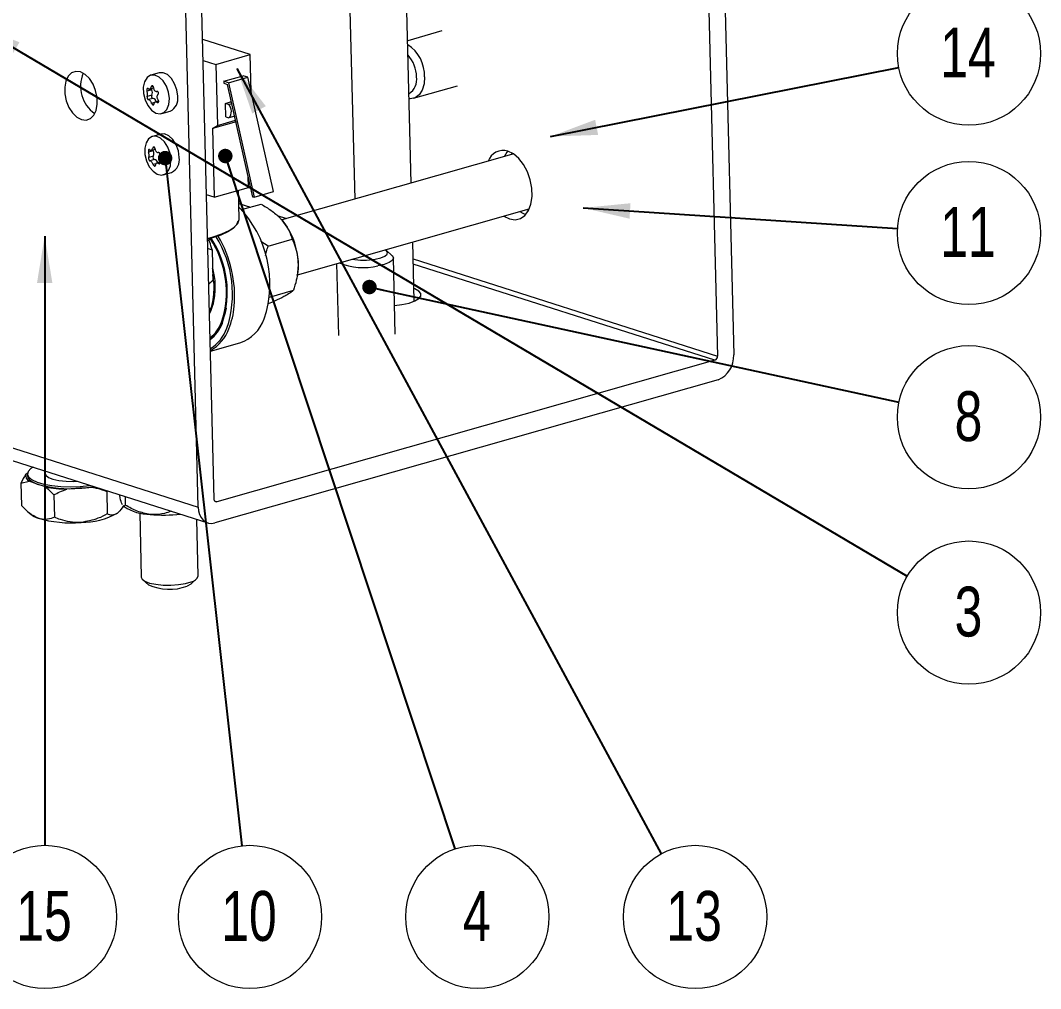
# Model space of a CAD drawing. Header units: millimetres. Extents: x 15 to 415, y 5 to 292.
# Drawn here: x 124.9 to 196.5, y 91.7 to 159.7 of the extents above; entities that cross this region are included whole.
import ezdxf

# ---------------------------------------------------------------- set-up
doc = ezdxf.new("R2010")
doc.units = ezdxf.units.MM
doc.styles.add('SLDTEXTSTYLE0', font='TXT', dxfattribs={"width": 0.75})
doc.dimstyles.new('SLDDIMSTYLE0', dxfattribs={"dimtxt": 0.18, "dimasz": 1.016, "dimexe": 0, "dimexo": 0.0625, "dimgap": 0, "dimtad": 0, "dimtih": 1, "dimtoh": 1, "dimdec": 0, "dimrnd": 1e-09, "dimzin": 0, "dimdsep": 46, "dimtxsty": 'Standard', "dimblk1": 'DOT', "dimblk2": 'DOT', "dimsah": 1, "dimcen": 0.09, "dimadec": 0, "dimazin": 0, "dimtfac": 1.016, "dimtdec": 0, "dimtofl": 0, "dimtmove": 0, "dimatfit": 3, "dimldrblk": 'DOT', "dimfxl": 1, "dimfrac": 2, "dimtolj": 1, "dimtzin": 0, "dimarcsym": 0})
doc.dimstyles.new('SLDDIMSTYLE1', dxfattribs={"dimtxt": 0.18, "dimasz": 3.302, "dimexe": 0, "dimexo": 0.0625, "dimgap": 0, "dimtad": 0, "dimtih": 1, "dimtoh": 1, "dimdec": 0, "dimrnd": 1e-09, "dimzin": 0, "dimdsep": 46, "dimtxsty": 'Standard', "dimsah": 1, "dimcen": 0.09, "dimadec": 0, "dimazin": 0, "dimtfac": 3.302, "dimtdec": 0, "dimtofl": 0, "dimtmove": 0, "dimatfit": 3, "dimfxl": 1, "dimfrac": 2, "dimtolj": 1, "dimtzin": 0, "dimarcsym": 0})

# ---------------------------------------------------------------- blocks, each defined once
blk = doc.blocks.new('SW_NOTE_7')
at = {"color": 0, "linetype": 'Continuous', "lineweight": 0}
blk.add_circle((4.916, -1.067), 5.031, dxfattribs=at)
at = {"color": 0, "linetype": 'Continuous', "lineweight": 0, "insert": (4.881, 0.757), "char_height": 3.5, "attachment_point": 2, "style": 'SLDTEXTSTYLE0'}
blk.add_mtext('8', dxfattribs=at)
blk = doc.blocks.new('_DOT')
at = {"color": 0, "linetype": 'ByBlock', "lineweight": -2}
blk.add_line((-0.5, 0), (-1, 0), dxfattribs=at)
at = {"color": 0, "linetype": 'ByBlock', "const_width": 0.5}
blk.add_lwpolyline([(-0.25, 0, 1), (0.25, 0, 1)], format="xyb", close=True, dxfattribs=at)
blk = doc.blocks.new('SW_NOTE_8')
at = {"color": 0, "linetype": 'Continuous', "lineweight": 0}
blk.add_circle((1.582, -4.775), 5.031, dxfattribs=at)
at = {"color": 0, "linetype": 'Continuous', "lineweight": 0, "insert": (1.547, -2.952), "char_height": 3.5, "attachment_point": 2, "style": 'SLDTEXTSTYLE0'}
blk.add_mtext('4', dxfattribs=at)
blk = doc.blocks.new('SW_NOTE_9')
at = {"color": 0, "linetype": 'Continuous', "lineweight": 0}
blk.add_circle((0.559, -4.999), 5.031, dxfattribs=at)
at = {"color": 0, "linetype": 'Continuous', "lineweight": 0, "insert": (0.489, -3.176), "char_height": 3.5, "attachment_point": 2, "style": 'SLDTEXTSTYLE0'}
blk.add_mtext('10', dxfattribs=at)
blk = doc.blocks.new('SW_NOTE_13')
at = {"color": 0, "linetype": 'Continuous', "lineweight": 0}
blk.add_circle((4.33, -2.56), 5.031, dxfattribs=at)
at = {"color": 0, "linetype": 'Continuous', "lineweight": 0, "insert": (4.295, -0.736), "char_height": 3.5, "attachment_point": 2, "style": 'SLDTEXTSTYLE0'}
blk.add_mtext('3', dxfattribs=at)
blk = doc.blocks.new('SW_NOTE_14')
at = {"color": 0, "linetype": 'Continuous', "lineweight": 0}
blk.add_circle((4.935, 0.977), 5.031, dxfattribs=at)
at = {"color": 0, "linetype": 'Continuous', "lineweight": 0, "insert": (4.864, 2.801), "char_height": 3.5, "attachment_point": 2, "style": 'SLDTEXTSTYLE0'}
blk.add_mtext('14', dxfattribs=at)
blk = doc.blocks.new('SW_NOTE_15')
at = {"color": 0, "linetype": 'Continuous', "lineweight": 0}
blk.add_circle((5.02, -0.327), 5.031, dxfattribs=at)
at = {"color": 0, "linetype": 'Continuous', "lineweight": 0, "insert": (4.949, 1.497), "char_height": 3.5, "attachment_point": 2, "style": 'SLDTEXTSTYLE0'}
blk.add_mtext('11', dxfattribs=at)
blk = doc.blocks.new('SW_NOTE_16')
at = {"color": 0, "linetype": 'Continuous', "lineweight": 0}
blk.add_circle((2.392, -4.426), 5.031, dxfattribs=at)
at = {"color": 0, "linetype": 'Continuous', "lineweight": 0, "insert": (2.321, -2.602), "char_height": 3.5, "attachment_point": 2, "style": 'SLDTEXTSTYLE0'}
blk.add_mtext('13', dxfattribs=at)
blk = doc.blocks.new('SW_NOTE_17')
at = {"color": 0, "linetype": 'Continuous', "lineweight": 0}
blk.add_circle((0.002, -5.031), 5.031, dxfattribs=at)
at = {"color": 0, "linetype": 'Continuous', "lineweight": 0, "insert": (-0.068, -3.207), "char_height": 3.5, "attachment_point": 2, "style": 'SLDTEXTSTYLE0'}
blk.add_mtext('15', dxfattribs=at)

msp = doc.modelspace()

# ---------------------------------------------------------------- linework, layer by layer
at = {"color": 7, "linetype": 'Continuous', "lineweight": 15}
for p, q in [((173.863, 181.014), (174.98, 136.174)), ((172.74, 180.455), (173.845, 136.091)), ((137.363, 125.483), (136.246, 170.324)), ((138.486, 126.042), (137.381, 170.406)), ((147.976, 162.423), (148.358, 147.107)), ((152.331, 148.236), (151.975, 162.522)), ((154.49, 158.919), (152.082, 158.234)), ((141.014, 157.259), (137.682, 158.322)), ((138.607, 156.575), (141.014, 157.259)), ((141.079, 154.675), (141.014, 157.259)), ((137.718, 156.858), (138.607, 156.575)), ((138.607, 156.575), (138.714, 152.282)), ((134.622, 155.976), (134.042, 155.811)), ((139.167, 155.389), (140.521, 155.774)), ((139.503, 155.282), (140.857, 155.667)), ((140.857, 155.667), (140.521, 155.774)), ((142.65, 147.642), (140.857, 155.667)), ((134.092, 154.792), (133.77, 154.701)), ((133.944, 154.842), (134.228, 154.923)), ((139.167, 155.389), (139.171, 155.246)), ((139.503, 155.282), (139.167, 155.389)), ((139.171, 155.246), (139.434, 155.162)), ((141.203, 147.245), (139.434, 155.162)), ((139.503, 155.282), (141.296, 147.257)), ((152.499, 154.194), (155.583, 155.071)), ((134.101, 154.415), (133.78, 154.324)), ((134.186, 154.189), (133.864, 154.098)), ((134.588, 153.997), (134.337, 153.926)), ((139.281, 153.836), (139.703, 153.956)), ((139.305, 152.882), (139.281, 153.836)), ((139.5, 153.766), (139.281, 153.836)), ((139.5, 153.766), (139.731, 153.832)), ((134.807, 153.118), (135.387, 153.283)), ((138.714, 152.282), (139.996, 152.646)), ((139.305, 152.882), (139.524, 152.812)), ((139.933, 152.929), (139.524, 152.812)), ((140.021, 152.535), (138.36, 152.063)), ((138.36, 152.063), (138.714, 152.282)), ((138.36, 152.063), (138.48, 147.245)), ((134.729, 151.683), (134.148, 151.518)), ((134.199, 150.499), (133.877, 150.407)), ((134.051, 150.549), (134.335, 150.629)), ((134.208, 150.122), (133.887, 150.03)), ((134.293, 149.896), (133.971, 149.804)), ((159.529, 150.282), (143.238, 145.652)), ((159.473, 150.319), (159.375, 150.238)), ((134.695, 149.704), (134.444, 149.632)), ((134.914, 148.825), (135.494, 148.989)), ((140.888, 147.929), (140.867, 148.747)), ((138.48, 147.245), (140.888, 147.929)), ((140.245, 145.736), (140.195, 147.732)), ((141.296, 147.257), (142.65, 147.642)), ((138.48, 147.245), (137.954, 147.413)), ((141.296, 147.257), (141.203, 147.245)), ((140.397, 146.371), (141.782, 146.765)), ((144.332, 141.805), (160.623, 146.435)), ((160.468, 146.391), (160.595, 146.374)), ((140.242, 145.67), (140.245, 145.736)), ((142.278, 143.813), (141.763, 144.142)), ((142.278, 143.813), (143.966, 144.293)), ((152.537, 139.942), (152.433, 144.107)), ((138.342, 143.551), (138.395, 141.409)), ((150.972, 143.161), (150.583, 143.496)), ((151.21, 137.634), (151.077, 142.977)), ((147.085, 142.587), (147.211, 137.534)), ((138.11, 141.137), (138.413, 141.426)), ((144.326, 141.771), (144.339, 141.844)), ((142.379, 140.236), (144.056, 140.712)), ((138.227, 136.431), (140.293, 137.018)), ((101.31, 136.083), (138.036, 124.374)), ((173.663, 135.799), (138.68, 125.857)), ((173.887, 134.422), (138.528, 124.373)), ((125.256, 127.789), (125.375, 127.879)), ((125.368, 127.807), (125.371, 127.68)), ((126.613, 128.016), (126.617, 127.838)), ((124.914, 127.167), (125.483, 127.313)), ((124.914, 127.167), (124.953, 125.598)), ((126.061, 127.105), (125.483, 127.313)), ((126.638, 126.898), (126.061, 127.105)), ((130.002, 126.87), (129.074, 126.81)), ((130.002, 126.87), (130.137, 126.893)), ((127.225, 126.337), (127.264, 124.768)), ((129.074, 126.81), (128.146, 126.75)), ((130.94, 126.577), (130.979, 125.009)), ((132.23, 126.225), (132.245, 125.629)), ((132.045, 125.639), (132.015, 125.7)), ((132.084, 125.582), (132.159, 125.518)), ((125.405, 125.148), (125.602, 124.979)), ((133.257, 125.083), (133.37, 120.553)), ((137.368, 120.653), (137.269, 124.619)), ((136.901, 120.11), (137.272, 120.463)), ((133.475, 120.369), (133.863, 120.034))]:
    msp.add_line(p, q, dxfattribs=at)
at = {"color": 8, "linetype": 'Continuous', "lineweight": 15}
for p, q in [((134.199, 155.03), (134.066, 154.992)), ((134.286, 153.892), (134.094, 153.837)), ((134.584, 153.934), (134.475, 153.903)), ((134.306, 150.737), (134.173, 150.699)), ((134.393, 149.598), (134.201, 149.544)), ((134.691, 149.641), (134.582, 149.61)), ((140.218, 146.812), (141.033, 146.552)), ((142.917, 145.952), (143.565, 145.745)), ((152.463, 142.908), (173.845, 136.091)), ((173.663, 135.799), (152.472, 142.555)), ((102.792, 136.504), (137.363, 125.483)), ((138.531, 125.904), (138.68, 125.857))]:
    msp.add_line(p, q, dxfattribs=at)
at = {"color": 7, "linetype": 'Continuous', "lineweight": 15, "flags": 128}
for points in [[(129.091, 156.041), (128.768, 156.077), (128.475, 155.975), (128.235, 155.743), (128.067, 155.399), (127.986, 154.973), (127.998, 154.498), (128.102, 154.012), (128.289, 153.556), (128.545, 153.166), (128.848, 152.873), (129.174, 152.702), (129.497, 152.666), (129.791, 152.769), (130.031, 153.001), (130.198, 153.344), (130.279, 153.771), (130.267, 154.246), (130.163, 154.731), (129.976, 155.188), (129.721, 155.578), (129.417, 155.87), (129.091, 156.041)], [(135.346, 154.171), (135.285, 154.62), (135.131, 155.053), (134.901, 155.422), (134.618, 155.687), (134.315, 155.82), (134.024, 155.806), (133.776, 155.646), (133.598, 155.359), (133.51, 154.974), (133.521, 154.534), (133.629, 154.087), (133.824, 153.681), (134.084, 153.359), (134.381, 153.158), (134.683, 153.098), (134.956, 153.186), (135.172, 153.412), (135.307, 153.753), (135.346, 154.171)], [(135.926, 154.336), (135.865, 154.785), (135.711, 155.218), (135.481, 155.587), (135.198, 155.852), (134.895, 155.985), (134.622, 155.976)], [(153.269, 155.698), (153.233, 155.199), (153.102, 154.768), (152.886, 154.437), (152.6, 154.231), (152.266, 154.165), (152.183, 154.17)], [(135.453, 149.877), (135.392, 150.327), (135.238, 150.76), (135.007, 151.129), (134.725, 151.394), (134.422, 151.527), (134.13, 151.512), (133.882, 151.353), (133.705, 151.065), (133.617, 150.681), (133.628, 150.241), (133.736, 149.794), (133.931, 149.388), (134.191, 149.066), (134.488, 148.864), (134.79, 148.804), (135.063, 148.892), (135.279, 149.119), (135.414, 149.46), (135.453, 149.877)], [(136.033, 150.042), (135.972, 150.492), (135.818, 150.925), (135.588, 151.294), (135.305, 151.559), (135.002, 151.691), (134.729, 151.683)], [(159.108, 150.491), (159.034, 150.398), (158.86, 150.092)], [(158.825, 145.924), (158.841, 145.913), (159.236, 145.718), (159.628, 145.662), (159.994, 145.747), (160.313, 145.97), (160.565, 146.316), (160.737, 146.767), (160.818, 147.295), (160.804, 147.87), (160.695, 148.458), (160.498, 149.026), (160.224, 149.54), (159.889, 149.971), (159.513, 150.293), (159.117, 150.488), (159.117, 150.488)], [(159.953, 146.244), (160.166, 146.119), (160.374, 146.036)], [(138.03, 144.356), (138.423, 144.461), (139.031, 144.667), (139.529, 144.897), (139.902, 145.145), (140.142, 145.405), (140.242, 145.67)], [(140.144, 145.574), (140.046, 145.313), (139.811, 145.058), (139.444, 144.814), (138.956, 144.589), (138.359, 144.386), (138.031, 144.298)], [(149.798, 142.9), (150.185, 142.992), (150.473, 143.112), (150.636, 143.249), (150.66, 143.392), (150.542, 143.528), (150.495, 143.556)], [(144.389, 142.61), (144.381, 142.211), (144.339, 141.844)], [(150.972, 143.161), (151.005, 143.129), (151.077, 142.97), (151.001, 142.807), (150.781, 142.653), (150.436, 142.519), (149.99, 142.416)], [(151.16, 139.632), (151.675, 139.703), (152.173, 139.815), (152.575, 139.959), (152.858, 140.124), (153.006, 140.302), (153.01, 140.482), (152.869, 140.654), (152.592, 140.807), (152.515, 140.838)], [(139.08, 138.494), (139.289, 139.14), (139.354, 139.454)], [(125.763, 128.287), (125.604, 128.183), (125.417, 127.983), (125.37, 127.78), (125.465, 127.581), (125.697, 127.395), (126.058, 127.232), (126.53, 127.096), (127.093, 126.996), (127.723, 126.934), (128.392, 126.914), (129.071, 126.937), (129.73, 127.001), (129.778, 127.007)], [(125.371, 127.68), (125.371, 127.679), (125.403, 127.553), (125.49, 127.43), (125.63, 127.314), (125.821, 127.205), (126.061, 127.105)], [(126.617, 127.838), (126.661, 127.72), (126.845, 127.571), (127.16, 127.445), (127.584, 127.353), (128.084, 127.3), (128.624, 127.29), (128.859, 127.3)], [(137.363, 125.483), (137.392, 125.21), (137.463, 124.96), (137.573, 124.742), (137.719, 124.565), (137.895, 124.436), (138.093, 124.359), (138.307, 124.337), (138.528, 124.373)], [(138.68, 125.857), (138.643, 125.851), (138.608, 125.855), (138.574, 125.868), (138.545, 125.889), (138.521, 125.919), (138.503, 125.955), (138.491, 125.997), (138.486, 126.042)], [(133.37, 120.553), (133.426, 120.417), (133.626, 120.271), (133.955, 120.148), (134.389, 120.06), (134.896, 120.012), (135.437, 120.007), (135.974, 120.047), (136.466, 120.128), (136.876, 120.245)], [(136.901, 120.11), (136.84, 120.061), (136.584, 119.935)]]:
    msp.add_lwpolyline(points, dxfattribs=at)
at = {"color": 7, "linetype": 'Continuous', "lineweight": 15}
for centre, radius, start, end in [((150.68, 155.776), 2.589, 358.28304, 57.05523), ((150.335, 155.654), 2.37, 1.02443, 41.61769), ((131.444, 155.029), 2.34, 156.7793, 234.95184), ((151.547, 155.515), 1.171, 302.33944, 8.95418), ((134.26, 154.892), 0.195, 184.52402, 210.68375), ((133.807, 154.596), 0.346, 328.35634, 34.49762), ((134.223, 154.335), 0.146, 146.73016, 204.79903), ((134.198, 154.299), 0.11, 192.97945, 263.55595), ((134.141, 153.921), 0.272, 5.59281, 80.55213), ((134.98, 154.155), 0.963, 294.99889, 10.78198), ((138.976, 153.276), 0.718, 319.74456, 43.1094), ((134.367, 150.598), 0.195, 184.52381, 210.68396), ((133.914, 150.303), 0.346, 328.35634, 34.49763), ((158.81, 149.383), 1.147, 74.45107, 160.23183), ((134.33, 150.042), 0.146, 146.73013, 204.79904), ((134.305, 150.006), 0.11, 192.97923, 263.55596), ((134.248, 149.627), 0.272, 5.59273, 80.55224), ((135.087, 149.862), 0.963, 294.99892, 10.78196), ((134.631, 141.164), 7.768, 341.57953, 43.93763), ((139.5, 142.5), 4.891, 1.28766, 39.88598), ((132.627, 140.59), 6.72, 341.64188, 33.94692), ((132.562, 140.569), 6.851, 341.60621, 33.60066), ((131.551, 140.26), 8.375, 355.37415, 30.54588), ((148.979, 146.905), 4.602, 248.05725, 282.68576), ((148.963, 147.71), 4.882, 260.57114, 279.84449), ((136.488, 139.445), 2.698, 309.50618, 338.89468), ((136.594, 139.447), 2.662, 307.23406, 339.0249), ((136.502, 139.395), 2.744, 308.397, 338.91308), ((139.425, 139.603), 2.726, 288.56378, 340.87175), ((173.208, 136.062), 1.775, 292.48144, 3.60416), ((173.55, 136.073), 0.296, 292.4808, 3.6048), ((125.673, 127.695), 0.427, 167.34638, 243.68322), ((128.345, 134.902), 8.125, 253.67301, 275.14864), ((128.266, 135.751), 9.002, 259.58386, 269.23779), ((128.481, 136.309), 9.518, 273.57111, 279.46933), ((133.992, 128.331), 3.358, 236.92342, 269.95501), ((126.606, 126.244), 1.615, 231.53867, 252.50552), ((128.405, 132.501), 8.125, 253.67301, 275.14864), ((129.127, 129.751), 5.343, 270.06809, 298.69754), ((135.004, 135.383), 10.459, 264.43199, 276.14913), ((136.818, 120.815), 0.574, 275.78483, 343.55792), ((135.341, 123.209), 3.502, 245.02975, 290.78578)]:
    msp.add_arc(centre, radius, start, end, dxfattribs=at)
at = {"color": 8, "linetype": 'Continuous', "lineweight": 15}
for centre, radius, start, end in [((132.125, 140.447), 7.646, 341.70981, 31.74253), ((134.34, 140.085), 5.581, 338.10135, 354.85741), ((136.678, 139.047), 2.884, 302.36712, 339.7189), ((136.798, 138.999), 2.896, 299.54328, 339.89598)]:
    msp.add_arc(centre, radius, start, end, dxfattribs=at)
at = {"color": 7, "linetype": 'Continuous', "lineweight": 15}
for points, knots in [([(133.845, 154.876), (133.838, 154.882), (133.824, 154.894), (133.802, 154.894), (133.782, 154.88), (133.767, 154.854), (133.758, 154.818), (133.755, 154.777), (133.759, 154.736), (133.767, 154.712), (133.77, 154.701)], [0, 0, 0, 0, 0.130366, 0.260823, 0.388834, 0.513453, 0.636054, 0.758827, 0.883801, 1, 1, 1, 1]), ([(133.845, 154.876), (133.86, 154.863), (133.89, 154.837), (133.943, 154.837), (133.993, 154.866), (134.037, 154.919), (134.056, 154.969), (134.066, 154.992)], [0, 0, 0, 0, 0.2068166, 0.4138848, 0.6154413, 0.8142258, 1, 1, 1, 1]), ([(134.225, 154.941), (134.224, 154.956), (134.222, 154.985), (134.207, 155.023), (134.185, 155.051), (134.158, 155.065), (134.129, 155.065), (134.103, 155.052), (134.08, 155.027), (134.07, 155.004), (134.066, 154.992)], [0, 0, 0, 0, 0.130366, 0.260823, 0.388835, 0.513454, 0.636055, 0.758828, 0.883802, 1, 1, 1, 1]), ([(134.225, 154.941), (134.228, 154.911), (134.233, 154.85), (134.27, 154.769), (134.324, 154.711), (134.389, 154.679), (134.434, 154.68), (134.455, 154.681)], [0, 0, 0, 0, 0.206816, 0.413885, 0.615441, 0.814226, 1, 1, 1, 1]), ([(133.78, 154.324), (133.776, 154.316), (133.769, 154.3), (133.768, 154.264), (133.774, 154.224), (133.787, 154.183), (133.804, 154.147), (133.825, 154.118), (133.846, 154.101), (133.858, 154.099), (133.864, 154.098)], [0, 0, 0, 0, 0.130365, 0.260823, 0.388835, 0.513453, 0.636054, 0.758827, 0.883801, 1, 1, 1, 1]), ([(133.78, 154.324), (133.787, 154.34), (133.803, 154.373), (133.812, 154.451), (133.809, 154.538), (133.794, 154.626), (133.778, 154.676), (133.77, 154.701)], [0, 0, 0, 0, 0.206816, 0.413884, 0.61544, 0.814224, 1, 1, 1, 1]), ([(134.094, 153.837), (134.082, 153.865), (134.058, 153.921), (134.008, 153.998), (133.955, 154.056), (133.905, 154.092), (133.877, 154.096), (133.864, 154.098)], [0, 0, 0, 0, 0.206817, 0.413884, 0.615441, 0.814225, 1, 1, 1, 1]), ([(134.54, 154.455), (134.549, 154.464), (134.565, 154.483), (134.577, 154.522), (134.578, 154.565), (134.568, 154.606), (134.547, 154.641), (134.519, 154.667), (134.487, 154.682), (134.466, 154.681), (134.455, 154.681)], [0, 0, 0, 0, 0.1303661, 0.2608229, 0.3888346, 0.5134538, 0.6360539, 0.7588268, 0.8838019, 1, 1, 1, 1]), ([(134.54, 154.455), (134.523, 154.436), (134.489, 154.398), (134.467, 154.316), (134.471, 154.229), (134.499, 154.145), (134.533, 154.1), (134.55, 154.078)], [0, 0, 0, 0, 0.206816, 0.413884, 0.61544, 0.814224, 1, 1, 1, 1]), ([(134.475, 153.903), (134.487, 153.898), (134.51, 153.889), (134.543, 153.892), (134.57, 153.908), (134.587, 153.935), (134.594, 153.97), (134.589, 154.008), (134.574, 154.046), (134.558, 154.068), (134.55, 154.078)], [0, 0, 0, 0, 0.130366, 0.260823, 0.388835, 0.513454, 0.636054, 0.758826, 0.883802, 1, 1, 1, 1]), ([(134.094, 153.837), (134.1, 153.824), (134.112, 153.798), (134.139, 153.763), (134.168, 153.737), (134.197, 153.723), (134.222, 153.722), (134.242, 153.734), (134.253, 153.756), (134.254, 153.776), (134.254, 153.786)], [0, 0, 0, 0, 0.1303661, 0.2608227, 0.3888349, 0.5134542, 0.6360541, 0.7588276, 0.8838032, 1, 1, 1, 1]), ([(134.475, 153.903), (134.45, 153.913), (134.402, 153.934), (134.336, 153.93), (134.286, 153.902), (134.257, 153.852), (134.255, 153.808), (134.254, 153.786)], [0, 0, 0, 0, 0.206817, 0.413885, 0.615441, 0.814226, 1, 1, 1, 1]), ([(133.952, 150.582), (133.945, 150.588), (133.931, 150.601), (133.909, 150.601), (133.889, 150.587), (133.874, 150.56), (133.865, 150.525), (133.862, 150.484), (133.866, 150.443), (133.874, 150.419), (133.877, 150.407)], [0, 0, 0, 0, 0.130366, 0.260823, 0.388835, 0.513453, 0.636054, 0.758826, 0.883801, 1, 1, 1, 1]), ([(133.952, 150.582), (133.967, 150.57), (133.997, 150.544), (134.05, 150.543), (134.1, 150.572), (134.144, 150.626), (134.163, 150.675), (134.173, 150.699)], [0, 0, 0, 0, 0.2068166, 0.4138848, 0.6154413, 0.8142258, 1, 1, 1, 1]), ([(134.332, 150.648), (134.331, 150.663), (134.329, 150.692), (134.314, 150.73), (134.292, 150.757), (134.265, 150.772), (134.236, 150.772), (134.209, 150.758), (134.187, 150.733), (134.177, 150.71), (134.173, 150.699)], [0, 0, 0, 0, 0.130366, 0.260823, 0.388835, 0.513454, 0.636054, 0.758828, 0.883802, 1, 1, 1, 1]), ([(134.332, 150.648), (134.335, 150.618), (134.34, 150.556), (134.377, 150.476), (134.431, 150.418), (134.496, 150.386), (134.541, 150.387), (134.562, 150.388)], [0, 0, 0, 0, 0.2068164, 0.4138849, 0.6154412, 0.8142259, 1, 1, 1, 1]), ([(133.887, 150.03), (133.883, 150.022), (133.876, 150.007), (133.875, 149.971), (133.881, 149.93), (133.894, 149.89), (133.911, 149.853), (133.932, 149.825), (133.953, 149.807), (133.965, 149.805), (133.971, 149.804)], [0, 0, 0, 0, 0.1303659, 0.2608229, 0.3888349, 0.5134537, 0.6360538, 0.7588268, 0.8838012, 1, 1, 1, 1]), ([(133.887, 150.03), (133.894, 150.047), (133.91, 150.08), (133.919, 150.157), (133.916, 150.245), (133.901, 150.333), (133.885, 150.383), (133.877, 150.407)], [0, 0, 0, 0, 0.206816, 0.413884, 0.61544, 0.814224, 1, 1, 1, 1]), ([(134.201, 149.544), (134.189, 149.572), (134.165, 149.628), (134.115, 149.704), (134.062, 149.763), (134.012, 149.799), (133.984, 149.803), (133.971, 149.804)], [0, 0, 0, 0, 0.206816, 0.413885, 0.615441, 0.814226, 1, 1, 1, 1]), ([(134.647, 150.162), (134.655, 150.171), (134.672, 150.189), (134.684, 150.229), (134.685, 150.271), (134.675, 150.312), (134.654, 150.348), (134.626, 150.374), (134.594, 150.389), (134.573, 150.388), (134.562, 150.388)], [0, 0, 0, 0, 0.130366, 0.260823, 0.388835, 0.513454, 0.636054, 0.758827, 0.883802, 1, 1, 1, 1]), ([(134.647, 150.162), (134.63, 150.143), (134.596, 150.105), (134.574, 150.023), (134.578, 149.936), (134.606, 149.852), (134.64, 149.807), (134.657, 149.785)], [0, 0, 0, 0, 0.206816, 0.413884, 0.61544, 0.814224, 1, 1, 1, 1]), ([(134.582, 149.61), (134.594, 149.605), (134.617, 149.596), (134.65, 149.599), (134.677, 149.614), (134.694, 149.642), (134.701, 149.676), (134.696, 149.715), (134.681, 149.753), (134.664, 149.774), (134.657, 149.785)], [0, 0, 0, 0, 0.130366, 0.260822, 0.388834, 0.513453, 0.636053, 0.758826, 0.883801, 1, 1, 1, 1]), ([(134.201, 149.544), (134.207, 149.531), (134.219, 149.505), (134.246, 149.47), (134.275, 149.444), (134.304, 149.43), (134.329, 149.429), (134.348, 149.441), (134.36, 149.462), (134.361, 149.483), (134.361, 149.493)], [0, 0, 0, 0, 0.130366, 0.260823, 0.388835, 0.513454, 0.636054, 0.758827, 0.883802, 1, 1, 1, 1]), ([(134.582, 149.61), (134.557, 149.62), (134.509, 149.64), (134.443, 149.637), (134.393, 149.608), (134.364, 149.559), (134.362, 149.514), (134.361, 149.493)], [0, 0, 0, 0, 0.206817, 0.413885, 0.615441, 0.814226, 1, 1, 1, 1]), ([(141.782, 146.765), (142.02, 146.621), (142.504, 146.328), (142.983, 145.93), (143.205, 145.688), (143.253, 145.636)], [0, 0, 0, 0, 0.432384, 0.879551, 1, 1, 1, 1]), ([(143.253, 145.636), (143.423, 145.413), (143.761, 144.969), (143.898, 144.517), (143.966, 144.293)], [0, 0, 0, 0, 0.503998, 1, 1, 1, 1]), ([(138.033, 144.208), (138.129, 144.248), (138.251, 144.3), (138.278, 144.361), (138.284, 144.374)], [0, 0, 0, 0, 0.781162, 1, 1, 1, 1]), ([(138.342, 143.551), (138.289, 143.746), (138.217, 144.013), (138.141, 144.187), (138.12, 144.234)], [0, 0, 0, 0, 0.727395, 1, 1, 1, 1]), ([(143.966, 144.293), (144.014, 144.186), (144.143, 143.9), (144.307, 143.386), (144.379, 142.913), (144.388, 142.647), (144.389, 142.61)], [0, 0, 0, 0, 0.211625, 0.570723, 0.940768, 1, 1, 1, 1]), ([(138.048, 143.637), (138.05, 143.636), (138.152, 143.622), (138.248, 143.586), (138.342, 143.551)], [0, 0, 0, 0, 0.021638, 1, 1, 1, 1]), ([(142.099, 143.158), (142.117, 143.244), (142.162, 143.466), (142.234, 143.681), (142.278, 143.813)], [0, 0, 0, 0, 0.390856, 1, 1, 1, 1]), ([(144.389, 142.61), (144.366, 142.209), (144.328, 141.569), (144.129, 140.945), (144.056, 140.712)], [0, 0, 0, 0, 0.627353, 1, 1, 1, 1]), ([(138.161, 139.076), (138.172, 139.093), (138.278, 139.261), (138.453, 139.799), (138.595, 140.688), (138.559, 141.612), (138.417, 142.116), (138.373, 142.27)], [0, 0, 0, 0, 0.021437, 0.212939, 0.546713, 0.86168, 1, 1, 1, 1]), ([(138.395, 141.409), (138.304, 141.322), (138.211, 141.232), (138.112, 141.16), (138.109, 141.159)], [0, 0, 0, 0, 0.978343, 1, 1, 1, 1]), ([(144.056, 140.712), (144.001, 140.662), (143.889, 140.558), (143.629, 140.396), (143.429, 140.289), (143.386, 140.266)], [0, 0, 0, 0, 0.432383, 0.879551, 1, 1, 1, 1]), ([(143.386, 140.266), (143.183, 140.163), (142.864, 140.001), (142.44, 139.816), (142.287, 139.749)], [0, 0, 0, 0, 0.6372385, 1, 1, 1, 1]), ([(125.256, 127.789), (125.252, 127.782), (125.133, 127.602), (125.021, 127.381), (124.914, 127.167)], [0, 0, 0, 0, 0.038997, 1, 1, 1, 1]), ([(126.638, 126.898), (126.646, 126.891), (126.848, 126.733), (127.04, 126.531), (127.225, 126.337)], [0, 0, 0, 0, 0.038998, 1, 1, 1, 1]), ([(130.002, 126.87), (130.093, 126.85), (130.415, 126.779), (130.721, 126.662), (130.94, 126.577)], [0, 0, 0, 0, 0.282256, 1, 1, 1, 1]), ([(127.225, 126.337), (127.364, 126.411), (127.661, 126.57), (127.977, 126.687), (128.146, 126.75)], [0, 0, 0, 0, 0.464966, 1, 1, 1, 1]), ([(132.015, 125.7), (131.972, 125.817), (131.912, 125.977), (131.855, 126.271), (131.839, 126.35)], [0, 0, 0, 0, 0.73051, 1, 1, 1, 1]), ([(126.121, 124.703), (125.917, 124.804), (125.512, 125.004), (125.138, 125.401), (124.953, 125.598)], [0, 0, 0, 0, 0.503997, 1, 1, 1, 1]), ([(132.097, 125.548), (131.993, 125.395), (131.861, 125.201), (131.722, 125.089), (131.693, 125.065)], [0, 0, 0, 0, 0.787555, 1, 1, 1, 1]), ([(132.245, 125.629), (132.215, 125.585), (132.169, 125.517), (132.115, 125.576), (132.096, 125.596)], [0, 0, 0, 0, 0.649721, 1, 1, 1, 1]), ([(133.989, 124.973), (133.683, 125.032), (133.078, 125.148), (132.521, 125.47), (132.245, 125.629)], [0, 0, 0, 0, 0.503997, 1, 1, 1, 1]), ([(127.264, 124.768), (127.109, 124.712), (126.793, 124.6), (126.397, 124.614), (126.169, 124.688), (126.121, 124.703)], [0, 0, 0, 0, 0.432383, 0.87955, 1, 1, 1, 1]), ([(129.134, 124.408), (129.103, 124.407), (128.847, 124.392), (128.355, 124.427), (127.762, 124.574), (127.406, 124.713), (127.264, 124.768)], [0, 0, 0, 0, 0.047104, 0.397299, 0.760114, 1, 1, 1, 1]), ([(130.979, 125.009), (130.765, 124.895), (130.186, 124.588), (129.54, 124.478), (129.134, 124.408)], [0, 0, 0, 0, 0.371084, 1, 1, 1, 1]), ([(131.693, 125.065), (131.569, 124.998), (131.322, 124.866), (131.093, 124.961), (130.979, 125.009)], [0, 0, 0, 0, 0.503997, 1, 1, 1, 1]), ([(135.461, 125.195), (135.308, 125.139), (134.911, 124.994), (134.403, 124.941), (134.061, 124.968), (133.989, 124.973)], [0, 0, 0, 0, 0.33232, 0.858317, 1, 1, 1, 1])]:
    msp.add_open_spline(points, degree=3, knots=knots, dxfattribs=at)
at = {"color": 8, "linetype": 'Continuous', "lineweight": 15}
msp.add_open_spline([(138.158, 139.203), (138.194, 139.281), (138.316, 139.538), (138.431, 140.063), (138.492, 140.745), (138.475, 141.344), (138.407, 141.701), (138.385, 141.82)], degree=3, knots=[0, 0, 0, 0, 0.109785, 0.365935, 0.61911, 0.872285, 1, 1, 1, 1], dxfattribs=at)

# ---------------------------------------------------------------- block references
at = {"color": 7, "linetype": 'Continuous', "lineweight": 0}
for name, p in [('SW_NOTE_14', (186.573, 156.353)), ('SW_NOTE_15', (186.487, 145.058)), ('SW_NOTE_7', (186.591, 132.863)), ('SW_NOTE_13', (187.177, 120.632)), ('SW_NOTE_17', (126.601, 101.731)), ('SW_NOTE_9', (140.442, 101.699)), ('SW_NOTE_8', (155.392, 101.475)), ('SW_NOTE_16', (169.88, 101.126))]:
    msp.add_blockref(name, p, dxfattribs=at)

# ---------------------------------------------------------------- leaders
for points, dimstyle in [([(121.693, 159.341), (187.177, 120.632)], 'SLDDIMSTYLE1'), ([(140.068, 156.285), (169.88, 101.126)], 'SLDDIMSTYLE1'), ([(162.115, 151.51), (186.573, 156.353)], 'SLDDIMSTYLE1'), ([(135.041, 149.991), (140.442, 101.699)], 'SLDDIMSTYLE0'), ([(139.269, 150.139), (155.392, 101.475)], 'SLDDIMSTYLE0'), ([(164.403, 146.495), (186.487, 145.058)], 'SLDDIMSTYLE1'), ([(126.581, 144.513), (126.601, 101.731)], 'SLDDIMSTYLE1'), ([(149.394, 140.938), (186.591, 132.863)], 'SLDDIMSTYLE0')]:
    msp.add_leader(points, dimstyle=dimstyle, dxfattribs=at)

doc.saveas('drawing.dxf')
